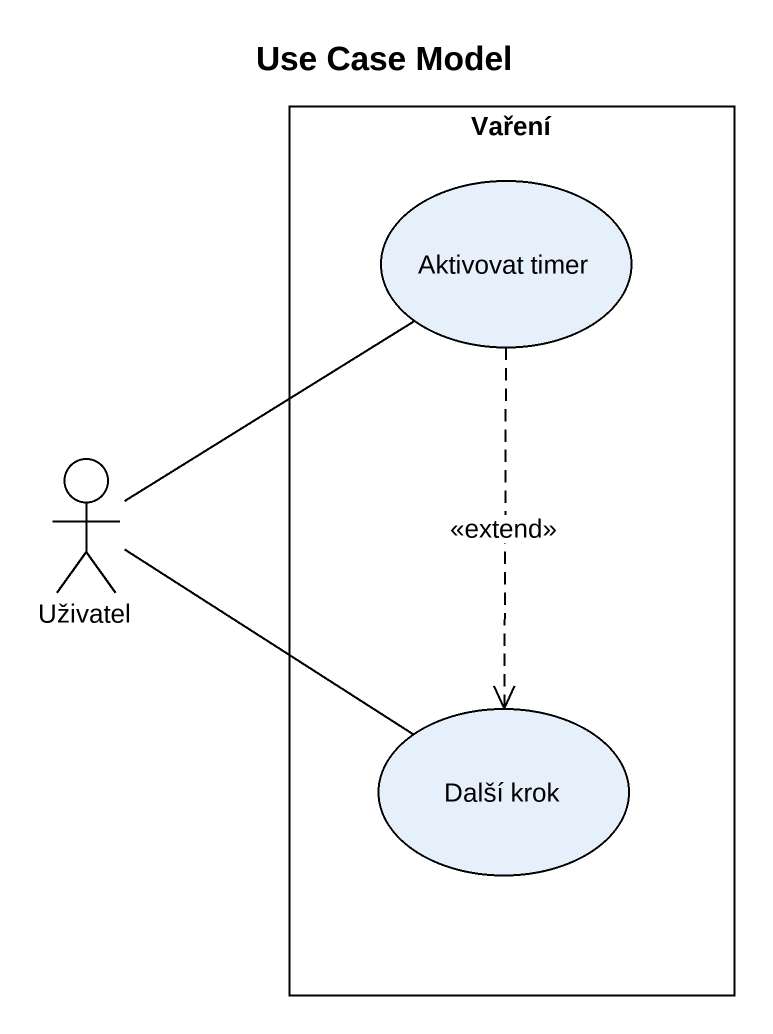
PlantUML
@startuml
title Use Case Model
rectangle Vaření {
  usecase "Aktivovat timer" as Aktivovat_timer
  usecase "Další krok" as Další_krok
}
actor Uživatel
Aktivovat_timer ..> Další_krok : <<extend>>
Uživatel -up- Aktivovat_timer
Uživatel -right- Další_krok
@enduml
